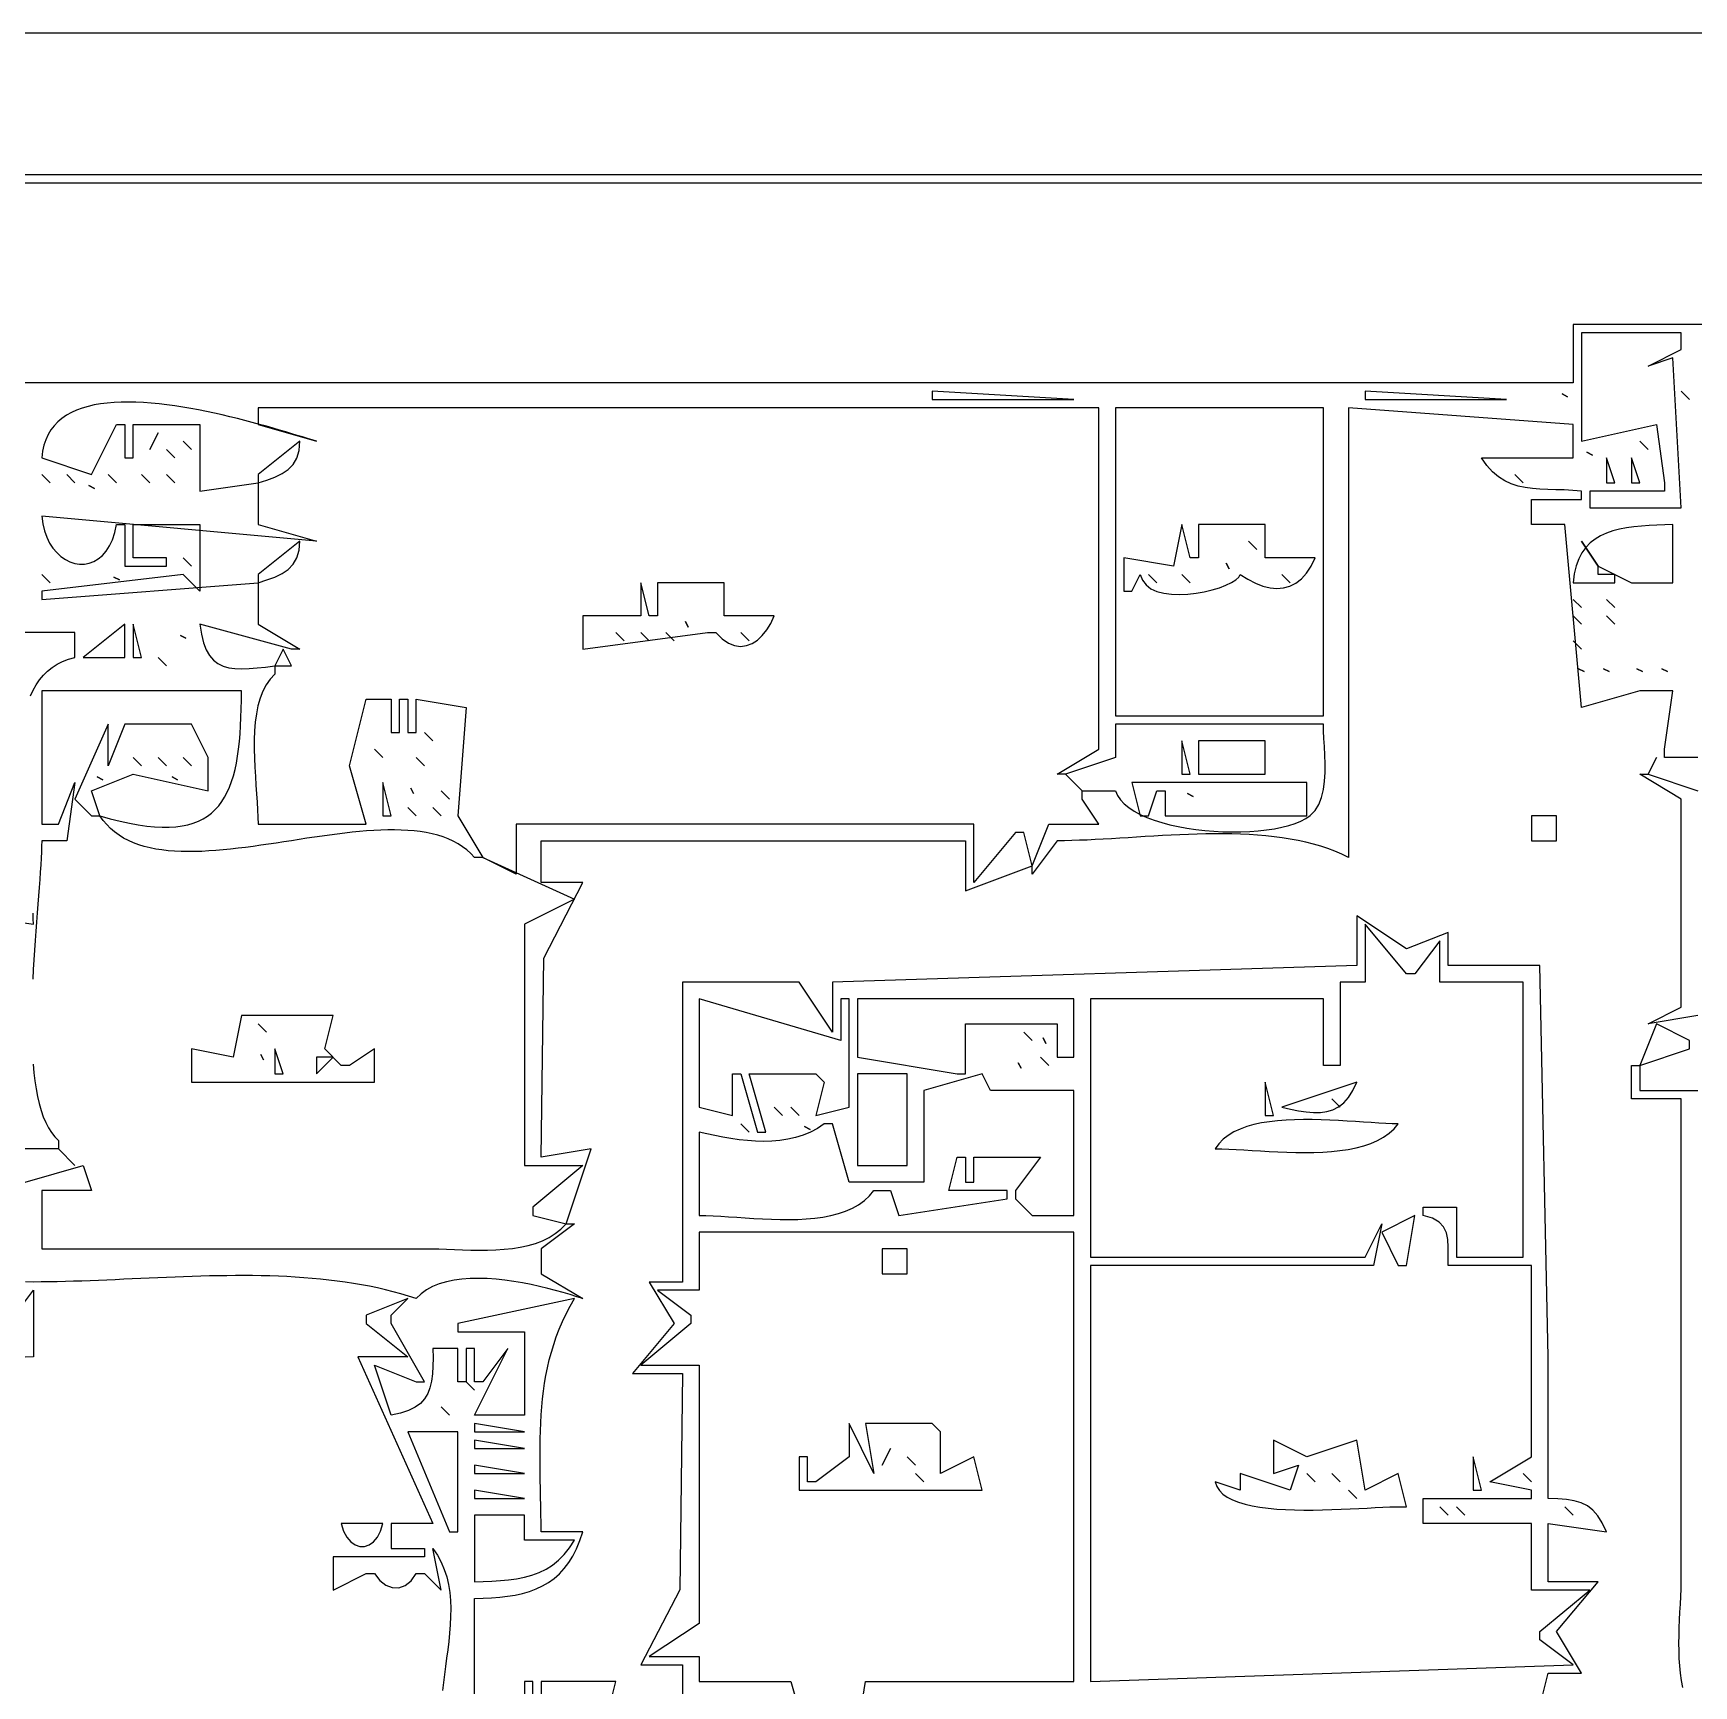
# Model space of a CAD drawing. Extents: x 0 to 1224, y 0 to 793.
# Drawn here: x 458 to 657.5, y 592.5 to 791 of the extents above; entities that cross this region are included whole.
import ezdxf

# ---------------------------------------------------------------- set-up
doc = ezdxf.new("R2010")
doc.units = 0
doc.layers.add('C7', color=7, linetype='CONTINUOUS')

msp = doc.modelspace()

# ---------------------------------------------------------------- linework, layer by layer
at = {"layer": 'C7'}
for points in [[(0, 791), (0, 0), (1224, 0), (1224, 791), (0, 791)], [(36, 774), (36, 17), (1206, 17), (1206, 774), (36, 774)], [(37, 773), (37, 18), (1205, 18), (1205, 773), (37, 773)], [(643, 756), (643, 749), (404, 749)], [(662, 756), (643, 756)], [(644, 755), (644, 742), (653, 744), (654, 737), (654, 736), (645, 736), (645, 734), (656, 734), (655, 752), (652, 751), (656, 753), (656, 755), (644, 755)], [(658, 704), (654, 704), (654, 705), (655, 712), (651, 712), (644, 710), (642, 732), (638, 732), (638, 735), (644, 735), (644, 736), (642.9489, 736.089), (641.9242, 736.1403), (640.9269, 736.1706), (639.9576, 736.1972), (639.0174, 736.237), (638.107, 736.3071), (637.2273, 736.4244), (636.3791, 736.606), (635.5633, 736.869), (634.7807, 737.2303), (634.0323, 737.7071), (633.3188, 738.3162), (632.641, 739.0748), (632, 740), (643, 740), (643, 744), (616, 746), (616, 692), (615.2081, 692.3873), (614.3901, 692.7403), (613.5473, 693.0602), (612.6812, 693.3485), (611.7932, 693.6065), (610.8846, 693.8356), (609.9568, 694.037), (609.0113, 694.2123), (608.0495, 694.3627), (607.0726, 694.4896), (606.0823, 694.5944), (605.0797, 694.6784), (604.0664, 694.743), (603.0437, 694.7896), (602.013, 694.8194), (600.9757, 694.8339), (599.9333, 694.8345), (598.8871, 694.8224), (597.8384, 694.7991), (596.7888, 694.7659), (595.7396, 694.7242), (594.6922, 694.6753), (593.648, 694.6206), (592.6084, 694.5614), (591.5748, 694.4992), (590.5486, 694.4352), (589.5311, 694.3709), (588.5238, 694.3075), (587.5282, 694.2466), (586.5455, 694.1893), (585.5771, 694.1371), (584.6246, 694.0914), (583.6892, 694.0534), (582.7723, 694.0246), (581.8755, 694.0063), (581, 694), (578, 690), (578, 691), (580, 696), (586, 696), (584, 699), (584, 700), (588, 700), (588.2474, 699.4457), (588.606, 698.9241), (589.0678, 698.4351), (589.6252, 697.9788), (590.2703, 697.5553), (590.9953, 697.1647), (591.7924, 696.807), (592.6538, 696.4823), (593.5718, 696.1907), (594.5386, 695.9322), (595.5463, 695.7069), (596.5872, 695.515), (597.6535, 695.3564), (598.7374, 695.2312), (599.8311, 695.1395), (600.9268, 695.0813), (602.0167, 695.0569), (603.0931, 695.0661), (604.1481, 695.1091), (605.1739, 695.1859), (606.1628, 695.2967), (607.107, 695.4414), (607.9987, 695.6202), (608.83, 695.8332), (609.5933, 696.0803), (610.2807, 696.3617), (610.8843, 696.6775), (611.3966, 697.0277), (611.9901, 697.6313), (612.4442, 698.3676), (612.7757, 699.2137), (613.0013, 700.1467), (613.1376, 701.1438), (613.2015, 702.1822), (613.2096, 703.239), (613.1788, 704.2914), (613.1256, 705.3166), (613.067, 706.2916), (613.0195, 707.1937), (613, 708), (588, 708), (588, 704), (582, 702), (581, 702), (586, 705), (586, 746), (485, 746), (485, 744), (492, 742), (491.4945, 742.1522), (490.9427, 742.3197), (490.3469, 742.5009), (489.7097, 742.6941), (489.0336, 742.8977), (488.3211, 743.1101), (487.5749, 743.3297), (486.7973, 743.5547), (485.991, 743.7836), (485.1584, 744.0147), (484.302, 744.2463), (483.4245, 744.4769), (482.5283, 744.7049), (481.6159, 744.9285), (480.6899, 745.1461), (479.7528, 745.3561), (478.8071, 745.5569), (477.8554, 745.7468), (476.9001, 745.9241), (475.9439, 746.0874), (474.9891, 746.2348), (474.0384, 746.3648), (473.0943, 746.4757), (472.1592, 746.566), (471.2358, 746.6339), (470.3266, 746.6778), (469.434, 746.6961), (468.5605, 746.6872), (467.7089, 746.6493), (466.8814, 746.581), (466.0807, 746.4804), (465.3094, 746.3461), (464.5698, 746.1764), (463.8646, 745.9695), (463.1962, 745.724), (462.5673, 745.4381), (461.9803, 745.1102), (461.4377, 744.7387), (460.9421, 744.322), (460.4959, 743.8583), (460.1018, 743.3462), (459.7623, 742.7838), (459.4798, 742.1696), (459.2569, 741.502), (459.0961, 740.7794), (459, 740)], [(566, 748), (566, 747), (583, 747), (566, 748)], [(618, 748), (618, 747), (635, 747), (618, 748)], [(641.666687, 747.666687), (642.333313, 747.333313), (641.666687, 747.666687)], [(656, 748), (657, 747), (656, 748)], [(588, 746), (588, 709), (613, 709), (613, 746), (588, 746)], [(459, 740), (465, 738), (468, 744), (469, 744), (469, 740), (470, 740), (470, 744), (478, 744), (478, 736), (485, 737), (485, 732), (492, 730), (459, 733), (459.1206, 732.0811), (459.325, 731.2337), (459.6046, 730.4602), (459.9513, 729.7631), (460.3565, 729.1449), (460.812, 728.608), (461.3095, 728.155), (461.8405, 727.7882), (462.3968, 727.5102), (462.9699, 727.3235), (463.5516, 727.2305), (464.1334, 727.2336), (464.7071, 727.3355), (465.2642, 727.5385), (465.7964, 727.8452), (466.2955, 728.2579), (466.7529, 728.7793), (467.1604, 729.4116), (467.5097, 730.1576), (467.7923, 731.0195), (468, 732), (469, 732), (469, 727), (474, 727), (474, 728), (470, 728), (470, 732), (478, 732), (478, 724), (476, 726), (459, 724), (459, 723), (485, 725), (485, 720), (490, 717), (489, 717), (478, 720), (478.1849, 718.8008), (478.4413, 717.7853), (478.769, 716.9399), (479.1676, 716.2512), (479.6368, 715.7056), (480.1766, 715.2895), (480.7865, 714.9895), (481.4664, 714.7919), (482.2159, 714.6832), (483.0349, 714.6499), (483.923, 714.6785), (484.8801, 714.7554), (485.9058, 714.867), (487, 715), (487, 714), (486.4304, 713.4108), (485.9508, 712.7274), (485.5542, 711.9595), (485.2339, 711.1166), (484.9833, 710.2082), (484.7954, 709.2441), (484.6637, 708.2338), (484.5813, 707.1869), (484.5414, 706.113), (484.5374, 705.0217), (484.5625, 703.9225), (484.6099, 702.8252), (484.6729, 701.7392), (484.7447, 700.6742), (484.8186, 699.6398), (484.8878, 698.6456), (484.9456, 697.7012), (484.9852, 696.8161), (485, 696), (498, 696), (496, 703), (498, 711), (501, 711), (501, 707), (502, 707), (502, 711), (503, 711), (503, 707), (504, 707), (504, 711), (510, 710), (509, 697), (512, 692), (511, 692), (510.5537, 692.4698), (510.0748, 692.8976), (509.5642, 693.2848), (509.0231, 693.6328), (508.4528, 693.9433), (507.8544, 694.2176), (507.229, 694.4573), (506.5778, 694.6639), (505.9019, 694.839), (505.2026, 694.9839), (504.481, 695.1001), (503.7382, 695.1893), (502.9755, 695.2529), (502.1939, 695.2924), (501.3946, 695.3093), (500.5789, 695.305), (499.7478, 695.2812), (498.9026, 695.2392), (498.0443, 695.1807), (497.1742, 695.107), (496.2934, 695.0198), (495.4031, 694.9204), (494.5044, 694.8104), (493.5985, 694.6914), (492.6866, 694.5647), (491.7698, 694.4319), (490.8493, 694.2946), (489.9263, 694.1541), (489.0019, 694.012), (488.0772, 693.8698), (487.1535, 693.7291), (486.2319, 693.5912), (485.3135, 693.4577), (484.3996, 693.3301), (483.4913, 693.21), (482.5897, 693.0987), (481.6961, 692.9978), (480.8115, 692.9089), (479.9371, 692.8333), (479.0742, 692.7727), (478.2238, 692.7284), (477.3871, 692.7021), (476.5654, 692.6951), (475.7597, 692.7091), (474.9712, 692.7455), (474.201, 692.8057), (473.4505, 692.8914), (472.7206, 693.004), (472.0126, 693.145), (471.3276, 693.3159), (470.6668, 693.5182), (470.0313, 693.7535), (469.4224, 694.0231), (468.8412, 694.3286), (468.2887, 694.6716), (467.7663, 695.0534), (467.2751, 695.4757), (466.8162, 695.9399), (466.3907, 696.4475), (466, 697), (467.241, 696.6502), (468.4214, 696.3525), (469.5427, 696.1062), (470.6063, 695.9107), (471.6138, 695.7656), (472.5664, 695.6703), (473.4659, 695.6241), (474.3135, 695.6265), (475.1108, 695.677), (475.8593, 695.775), (476.5604, 695.9199), (477.2155, 696.1111), (477.8263, 696.3482), (478.3941, 696.6304), (478.9204, 696.9573), (479.4067, 697.3283), (479.8544, 697.7428), (480.2651, 698.2002), (480.6402, 698.7001), (480.9811, 699.2417), (481.2894, 699.8246), (481.5665, 700.4482), (481.8138, 701.112), (482.033, 701.8152), (482.2253, 702.5575), (482.3924, 703.3382), (482.5356, 704.1567), (482.6564, 705.0126), (482.7564, 705.9051), (482.8369, 706.8338), (482.8996, 707.7981), (482.9457, 708.7975), (482.9768, 709.8313), (482.9944, 710.8989), (483, 712), (459, 712), (459, 696), (461, 696), (463, 701), (462, 694), (459, 694), (458.9924, 693.3639), (458.9706, 692.6665), (458.9361, 691.9115), (458.8904, 691.1025), (458.8348, 690.2433), (458.7708, 689.3376), (458.6999, 688.3891), (458.6236, 687.4015), (458.5432, 686.3785), (458.4603, 685.3238), (458.3763, 684.2412), (458.2926, 683.1343), (458.2107, 682.0069), (458.1321, 680.8627), (458.0582, 679.7053), (457.9904, 678.5386), (457.9303, 677.3661)], [(473, 743), (472, 741), (473, 743)], [(474, 741), (475, 740), (474, 741)], [(476, 742), (477, 741), (476, 742)], [(490, 742), (485, 738), (485, 737), (486.056, 737.3227), (487.0234, 737.6795), (487.8848, 738.0964), (488.6231, 738.5996), (489.221, 739.2154), (489.6613, 739.9699), (489.9267, 740.8894), (490, 742)], [(644.666687, 740.666687), (645.333313, 740.333313), (644.666687, 740.666687)], [(651, 742), (652, 741), (651, 742)], [(647, 740), (647, 737), (648, 737), (647, 740)], [(650, 740), (650, 737), (651, 737), (650, 740)], [(459, 738), (460, 737), (459, 738)], [(462, 738), (463, 737), (462, 738)], [(464.666656, 736.666687), (465.333344, 736.333313), (464.666656, 736.666687)], [(467, 738), (468, 737), (467, 738)], [(471, 738), (472, 737), (471, 738)], [(474, 738), (475, 737), (474, 738)], [(636, 738), (637, 737), (636, 738)], [(596, 732), (595, 727), (589, 728), (589, 724), (590, 724), (591, 726), (591.2536, 725.2947), (591.6875, 724.7249), (592.2769, 724.281), (592.9972, 723.9536), (593.8235, 723.7332), (594.7311, 723.6104), (595.6953, 723.5758), (596.6912, 723.6199), (597.6941, 723.7333), (598.6793, 723.9065), (599.622, 724.13), (600.4975, 724.3944), (601.281, 724.6904), (601.9477, 725.0083), (602.473, 725.3389), (602.832, 725.6726), (603, 726), (603.9213, 725.4097), (604.8293, 724.9393), (605.7185, 724.5942), (606.5837, 724.3797), (607.4195, 724.301), (608.2205, 724.3634), (608.9816, 724.5723), (609.6973, 724.933), (610.3623, 725.4508), (610.9713, 726.1311), (611.5189, 726.979), (612, 728), (606, 728), (606, 732), (598, 732), (598, 728), (597, 728), (596, 732)], [(643, 725), (648, 725), (648, 726), (646, 726), (646, 727), (650, 725), (651, 725), (654, 725), (655, 725), (655, 732), (654.035, 731.9597), (653.0776, 731.9173), (652.133, 731.8654), (651.2063, 731.7966), (650.3027, 731.7039), (649.4273, 731.5798), (648.5852, 731.4171), (647.7817, 731.2085), (647.0219, 730.9468), (646.311, 730.6247), (645.654, 730.2349), (645.0562, 729.7701), (644.5226, 729.2231), (644.0586, 728.5866), (643.6691, 727.8533), (643.3594, 727.0159), (643.1347, 726.0672), (643, 725)], [(490, 730), (485, 726), (485, 725), (486.056, 725.3227), (487.0234, 725.6794), (487.8848, 726.0963), (488.6231, 726.5996), (489.221, 727.2154), (489.6613, 727.9699), (489.9267, 728.8894), (490, 730)], [(604, 730), (605, 729), (604, 730)], [(644, 730), (646, 727), (644, 730)], [(476, 728), (477, 727), (476, 728)], [(601.333313, 727.333313), (601.666687, 726.666687), (601.333313, 727.333313)], [(459, 726), (460, 725), (459, 726)], [(467.666656, 725.666687), (468.333344, 725.333313), (467.666656, 725.666687)], [(531, 725), (531, 721), (524, 721), (524, 717), (539, 719), (540, 719), (540.7518, 718.261), (541.5028, 717.7498), (542.2456, 717.4517), (542.9727, 717.3523), (543.6767, 717.4371), (544.3502, 717.6915), (544.9858, 718.101), (545.576, 718.6511), (546.1133, 719.3273), (546.5905, 720.1151), (547, 721), (541, 721), (541, 725), (533, 725), (533, 721), (532, 721), (531, 725)], [(592, 726), (593, 725), (592, 726)], [(596, 726), (597, 725), (596, 726)], [(608, 726), (609, 725), (608, 726)], [(643, 723), (644, 722), (643, 723)], [(647, 723), (648, 722), (647, 723)], [(536.333313, 720.333313), (536.666687, 719.666687), (536.333313, 720.333313)], [(643, 721), (644, 720), (643, 721)], [(647, 721), (648, 720), (647, 721)], [(457.6667, 711.3912), (457.985, 712.0787), (458.3457, 712.7232), (458.7509, 713.3221), (459.2026, 713.8724), (459.7027, 714.3715), (460.2533, 714.8165), (460.8563, 715.2046), (461.5138, 715.5331), (462.2277, 715.7991), (463, 716), (463, 719), (457, 719)], [(464, 716), (469, 716), (469, 720), (464, 716)], [(470, 720), (470, 716), (471, 716), (470, 720)], [(475.666656, 718.666687), (476.333344, 718.333313), (475.666656, 718.666687)], [(528, 719), (529, 718), (528, 719)], [(531, 719), (532, 718), (531, 719)], [(534, 719), (535, 718), (534, 719)], [(543, 719), (544, 718), (543, 719)], [(488, 717), (487, 715), (489, 715), (488, 717)], [(643, 718), (644, 717), (643, 718)], [(473, 716), (474, 715), (473, 716)], [(643.666687, 714.666687), (644.333313, 714.333313), (643.666687, 714.666687)], [(646.666687, 714.666687), (647.333313, 714.333313), (646.666687, 714.666687)], [(650.666687, 714.666687), (651.333313, 714.333313), (650.666687, 714.666687)], [(653.666687, 714.666687), (654.333313, 714.333313), (653.666687, 714.666687)], [(467, 708), (463, 699), (465, 697), (466, 697), (465, 700), (470, 702), (479, 700), (479, 704), (477, 708), (469, 708), (467, 703), (467, 708)], [(505, 707), (506, 706), (505, 707)], [(499, 705), (500, 704), (499, 705)], [(596, 706), (596, 702), (597, 702), (596, 706)], [(598, 706), (598, 702), (606, 702), (606, 706), (598, 706)], [(470, 704), (471, 703), (470, 704)], [(473, 704), (474, 703), (473, 704)], [(476, 704), (477, 703), (476, 704)], [(504, 704), (505, 703), (504, 704)], [(653, 704), (652, 702), (653, 704)], [(465.666656, 701.666687), (466.333344, 701.333313), (465.666656, 701.666687)], [(474.666656, 701.666687), (475.333344, 701.333313), (474.666656, 701.666687)], [(500, 701), (500, 697), (501, 697), (500, 701)], [(503.333344, 700.333313), (503.666656, 699.666687), (503.333344, 700.333313)], [(582, 702), (584, 700), (582, 702)], [(590, 701), (591, 697), (592, 697), (593, 700), (594, 700), (594, 697), (611, 697), (611, 701), (590, 701)], [(658, 673), (652, 672), (656, 674), (656, 699), (651, 702), (652, 702), (658, 700)], [(507, 700), (508, 699), (507, 700)], [(596.666687, 699.666687), (597.333313, 699.333313), (596.666687, 699.666687)], [(503, 698), (504, 697), (503, 698)], [(506, 698), (507, 697), (506, 698)], [(638, 697), (638, 694), (641, 694), (641, 697), (638, 697)], [(516, 696), (516, 690), (512, 692), (523, 687), (517, 684), (517, 655), (524, 655), (518, 650), (518, 649), (522, 648), (525, 657), (519, 656), (519.314026, 679.895813), (524, 689), (519, 689), (519, 694), (570, 694), (570, 688), (578, 691), (577, 695), (576, 695), (571, 689), (571, 696), (516, 696)], [(451, 685), (458, 684), (457.9896, 684.6353), (457.9599, 685.3141)], [(617, 685), (617, 679), (554, 677), (554, 671), (550, 677), (536, 677), (535.995361, 651), (536, 642), (536, 641), (532, 641), (535, 636), (530, 630), (536, 630), (535.685974, 604.039368), (531, 595), (536, 595), (536, 587)], [(639, 590), (640, 594), (644, 594), (641, 599), (646, 605), (640, 605), (640, 612), (647, 611), (646.5038, 612.075), (645.965, 612.9329), (645.3718, 613.5991), (644.7122, 614.0993), (643.9743, 614.4588), (643.146, 614.7031), (642.2155, 614.8577), (641.1708, 614.9482), (640, 615), (640, 616), (640, 632), (639, 679), (628, 679), (628, 683), (623, 681), (617, 685)], [(618, 684), (618, 677), (615, 677), (615, 667), (613, 667), (613, 675), (585, 675), (585, 644), (618, 644), (620, 648), (619, 643), (585, 643), (585, 593), (643, 595), (639, 598), (639, 599), (645, 604), (638, 604), (638, 612), (625, 612), (625, 615), (638, 615), (638, 616), (633, 617), (638, 620), (638, 643), (628, 643), (628.0067, 644.1449), (628.004, 645.1824), (627.942, 646.1098), (627.7709, 646.9243), (627.441, 647.6233), (626.9024, 648.204), (626.1053, 648.6638), (625, 649), (625, 650), (629, 650), (629, 644), (637, 644), (637, 677), (627, 677), (627, 682), (624, 678), (623, 678), (618, 684)], [(538, 675), (538, 662), (542, 661), (542, 666), (543, 666), (545, 659), (546, 659), (544, 666), (552, 666), (553, 665), (552, 661), (556, 662), (556, 675), (555, 675), (555, 670), (538, 675)], [(557, 675), (557, 668), (569, 666), (570, 666), (570, 672), (581, 672), (581, 668), (583, 668), (583, 675), (557, 675)], [(483, 673), (482, 668), (477, 669), (477, 665), (499, 665), (499, 669), (496, 667), (495, 667), (493, 669), (494, 673), (483, 673)], [(485, 672), (486, 671), (485, 672)], [(577, 671), (578, 670), (577, 671)], [(653, 672), (651, 667), (657, 669), (657, 670), (653, 672)], [(487, 669), (487, 666), (488, 666), (487, 669)], [(579.333313, 670.333313), (579.666687, 669.666687), (579.333313, 670.333313)], [(457.9715, 667.1699), (458.0674, 666.1445), (458.1869, 665.1543), (458.3315, 664.2029), (458.5026, 663.2941), (458.7017, 662.4315), (458.9301, 661.6188), (459.1895, 660.8599), (459.4811, 660.1583), (459.8065, 659.5178), (460.1672, 658.9421), (460.5645, 658.4349), (461, 658), (461, 657), (457, 657)], [(485.333344, 668.333313), (485.666656, 667.666687), (485.333344, 668.333313)], [(492, 668), (492, 666), (494, 668), (492, 668)], [(576.333313, 667.333313), (576.666687, 666.666687), (576.333313, 667.333313)], [(579, 668), (580, 667), (579, 668)], [(656.2014, 592.3086), (656.0332, 593.1501), (655.906, 594.0114), (655.8154, 594.8904), (655.7571, 595.7847), (655.7267, 596.6922), (655.7199, 597.6106), (655.7322, 598.5376), (655.7594, 599.4712), (655.7971, 600.409), (655.841, 601.3488), (655.8866, 602.2884), (655.9297, 603.2256), (655.9658, 604.158), (655.9907, 605.0835), (656, 606), (656, 663), (650, 663), (650, 667), (651, 667), (651, 664), (658, 664)], [(572, 666), (565, 664), (565, 653), (556, 653), (554, 660), (553, 660), (552.1994, 659.4568), (551.3604, 659.0049), (550.4872, 658.6385), (549.5843, 658.3518), (548.6558, 658.1389), (547.7062, 657.994), (546.7398, 657.9113), (545.7609, 657.8849), (544.7738, 657.9089), (543.7829, 657.9776), (542.7925, 658.085), (541.807, 658.2254), (540.8307, 658.393), (539.8678, 658.5818), (538.9228, 658.7861), (538, 659), (538, 649), (538.8122, 648.9876), (539.6767, 648.9538), (540.5871, 648.9035), (541.5374, 648.8416), (542.5213, 648.7731), (543.5329, 648.7027), (544.5659, 648.6356), (545.6142, 648.5764), (546.6716, 648.5303), (547.7321, 648.5021), (548.7894, 648.4966), (549.8375, 648.5189), (550.8702, 648.5739), (551.8814, 648.6664), (552.8649, 648.8013), (553.8145, 648.9837), (554.7243, 649.2184), (555.5879, 649.5102), (556.3993, 649.8642), (557.1524, 650.2853), (557.8409, 650.7783), (558.4588, 651.3482), (559, 652), (561, 652), (562, 649), (575, 651), (575, 652), (568, 652), (569, 656), (570, 656), (570, 653), (571, 653), (571, 656), (579, 656), (576, 652), (576, 651), (578, 649), (583, 649), (583, 664), (574, 664), (573, 664), (572, 666)], [(557, 666), (557, 655), (563, 655), (563, 666), (557, 666)], [(606, 665), (606, 661), (607, 661), (606, 665)], [(608, 662), (609.0278, 661.7665), (610.0055, 661.5714), (610.933, 661.4294), (611.8102, 661.3555), (612.6369, 661.3646), (613.413, 661.4715), (614.1383, 661.691), (614.8129, 662.0382), (615.4364, 662.5278), (616.0089, 663.1747), (616.5301, 663.9938), (617, 665), (608, 662)], [(614, 663), (615, 662), (614, 663)], [(547, 662), (548, 661), (547, 662)], [(549, 662), (550, 661), (549, 662)], [(600, 657), (600.7801, 656.9909), (601.6195, 656.9632), (602.5117, 656.9211), (603.4502, 656.8687), (604.4286, 656.8101), (605.4405, 656.7494), (606.4793, 656.6908), (607.5386, 656.6383), (608.6119, 656.5961), (609.6928, 656.5683), (610.7748, 656.5591), (611.8514, 656.5725), (612.9162, 656.6126), (613.9627, 656.6837), (614.9845, 656.7897), (615.975, 656.9349), (616.9279, 657.1234), (617.8366, 657.3592), (618.6947, 657.6466), (619.4958, 657.9895), (620.2333, 658.3922), (620.9008, 658.8588), (621.4918, 659.3933), (622, 660), (621.2769, 660.0106), (620.4907, 660.04), (619.648, 660.0842), (618.7551, 660.1394), (617.8187, 660.2018), (616.8452, 660.2674), (615.8413, 660.3325), (614.8133, 660.3931), (613.768, 660.4453), (612.7118, 660.4854), (611.6511, 660.5095), (610.5927, 660.5137), (609.5429, 660.4941), (608.5083, 660.4469), (607.4955, 660.3682), (606.5109, 660.2541), (605.5612, 660.1009), (604.6528, 659.9046), (603.7923, 659.6613), (602.9861, 659.3673), (602.2409, 659.0186), (601.5632, 658.6113), (600.9594, 658.1417), (600.4362, 657.6059), (600, 657)], [(543, 660), (544, 659), (543, 660)], [(550.666687, 659.666687), (551.333313, 659.333313), (550.666687, 659.666687)], [(461, 657), (463, 655), (461, 657)], [(457, 653), (464, 655), (465, 652), (459, 652), (459, 645), (505, 645), (505.8379, 644.9901), (506.7202, 644.9647), (507.6402, 644.9297), (508.5912, 644.8912), (509.5664, 644.8553), (510.5591, 644.8279), (511.5627, 644.815), (512.5703, 644.8229), (513.5752, 644.8574), (514.5708, 644.9247), (515.5503, 645.0307), (516.5069, 645.1816), (517.4341, 645.3833), (518.3249, 645.6419), (519.1728, 645.9635), (519.971, 646.354), (520.7127, 646.8196), (521.3913, 647.3662), (522, 648), (523, 648), (519, 645), (519, 642), (524, 639), (523.279, 639.2379), (522.4908, 639.4848), (521.6429, 639.736), (520.7426, 639.9867), (519.7972, 640.2321), (518.8143, 640.4675), (517.8011, 640.6882), (516.7651, 640.8893), (515.7136, 641.0663), (514.6541, 641.2142), (513.5939, 641.3284), (512.5404, 641.4041), (511.501, 641.4366), (510.483, 641.4211), (509.494, 641.3529), (508.5412, 641.2271), (507.6321, 641.0392), (506.7741, 640.7843), (505.9744, 640.4577), (505.2406, 640.0546), (504.58, 639.5702), (504, 639), (503.09, 639.2959), (502.1698, 639.5714), (501.2399, 639.8273), (500.3006, 640.064), (499.3525, 640.2823), (498.3958, 640.4827), (497.431, 640.6659), (496.4586, 640.8325), (495.479, 640.9831), (494.4925, 641.1183), (493.4997, 641.2388), (492.5009, 641.3452), (491.4966, 641.438), (490.4871, 641.518), (489.4729, 641.5858), (488.4545, 641.6419), (487.4321, 641.6869), (486.4064, 641.7216), (485.3776, 641.7466), (484.3462, 641.7624), (483.3127, 641.7696), (482.2774, 641.769), (481.2408, 641.7611), (480.2032, 641.7465), (479.1652, 641.7259), (478.1271, 641.6998), (477.0894, 641.669), (476.0524, 641.634), (475.0166, 641.5955), (473.9825, 641.554), (472.9504, 641.5102), (471.9207, 641.4648), (470.8939, 641.4183), (469.8705, 641.3713), (468.8507, 641.3245), (467.8351, 641.2786), (466.8241, 641.234), (465.8181, 641.1915), (464.8174, 641.1517), (463.8226, 641.1152), (462.8341, 641.0826), (461.8522, 641.0545), (460.8775, 641.0316), (459.9102, 641.0144), (458.9509, 641.0037), (458, 641), (457.0383, 641.0061)], [(624, 649), (620, 647), (622, 643), (623, 643), (624, 649)], [(538, 647), (538, 640), (533, 640), (537, 637), (537, 636), (531, 631), (538, 631), (538, 600), (532, 596), (538, 596), (538, 593), (549, 593), (551, 586)], [(557, 587), (558, 593), (583, 593), (583, 647), (538, 647)], [(560, 645), (560, 642), (563, 642), (563, 645), (560, 645)], [(455, 636), (458, 640), (458, 633), (458, 632), (457.031, 631.9879)], [(511, 588), (511, 603), (512.0445, 603.016), (513.0579, 603.0597), (514.0388, 603.1352), (514.9859, 603.247), (515.8981, 603.3992), (516.7739, 603.5961), (517.6123, 603.842), (518.4119, 604.1411), (519.1716, 604.4978), (519.8899, 604.9162), (520.5657, 605.4007), (521.1977, 605.9555), (521.7847, 606.5849), (522.3253, 607.2931), (522.8185, 608.0845), (523.2628, 608.9632), (523.657, 609.9336), (524, 611), (519, 611), (518.9959, 612.0556), (518.985, 613.102), (518.9691, 614.1392), (518.9502, 615.1678), (518.93, 616.1879), (518.9106, 617.2), (518.8938, 618.2044), (518.8814, 619.2013), (518.8754, 620.1911), (518.8776, 621.1742), (518.89, 622.1508), (518.9145, 623.1214), (518.9528, 624.0861), (519.0069, 625.0454), (519.0788, 625.9995), (519.1702, 626.9488), (519.2831, 627.8936), (519.4194, 628.8343), (519.5809, 629.7711), (519.7695, 630.7044), (519.9872, 631.6345), (520.2358, 632.5618), (520.5171, 633.4865), (520.8332, 634.4091), (521.1858, 635.3297), (521.577, 636.2488), (522.0084, 637.1666), (522.4821, 638.0836), (523, 639), (509, 636), (509, 635), (517, 635), (517, 625), (511, 625), (515, 633), (512, 629), (511, 629), (511, 633), (510, 633), (510, 629), (509, 629), (509, 633), (506, 633), (506.0182, 631.9054), (506.0078, 630.8889), (505.9537, 629.9504), (505.8407, 629.0897), (505.6536, 628.307), (505.3774, 627.6019), (504.9969, 626.9745), (504.497, 626.4248), (503.8624, 625.9525), (503.0782, 625.5576), (502.1291, 625.2402), (501, 625), (499, 631), (504, 629), (505, 629), (501, 636), (501, 637), (503, 639), (498, 637), (498, 636), (503, 632), (497, 632), (506, 612), (501, 612), (501, 609), (505, 609), (505, 608), (494, 608), (494, 604), (498, 606), (499, 606), (499.628, 605.1551), (500.3503, 604.5814), (501.1275, 604.2852), (501.9203, 604.2727), (502.6895, 604.5502), (503.3958, 605.1239), (504, 606), (505, 606), (507, 604), (506, 609), (506.5488, 608.1927), (507.0033, 607.3524), (507.3707, 606.482), (507.6578, 605.5848), (507.8716, 604.6637), (508.0192, 603.7219), (508.1076, 602.7625), (508.1436, 601.7885), (508.1344, 600.8031), (508.0869, 599.8093), (508.008, 598.8103), (507.9049, 597.8091), (507.7844, 596.8089), (507.6536, 595.8126), (507.5195, 594.8235), (507.389, 593.8446), (507.2692, 592.8789), (507.167, 591.9297)], [(510, 629), (511, 628), (510, 629)], [(507, 626), (508, 625), (507, 626)], [(503, 623), (508, 611), (509, 611), (509, 623), (503, 623)], [(511, 624), (511, 623), (517, 623), (511, 624)], [(556, 624), (556, 620), (552, 617), (551, 617), (551, 620), (550, 620), (550, 616), (572, 616), (571, 620), (567, 618), (567, 623), (566, 624), (558, 624), (559, 618), (556, 624)], [(511, 622), (511, 621), (517, 621), (511, 622)], [(561, 621), (560, 619), (561, 621)], [(607, 622), (607, 618), (610, 619), (609, 616), (603, 618), (603, 616), (600, 617), (600.1885, 616.452), (600.4993, 615.9635), (600.9238, 615.5312), (601.4534, 615.152), (602.0796, 614.823), (602.7938, 614.541), (603.5875, 614.3028), (604.4522, 614.1055), (605.3793, 613.9459), (606.3602, 613.821), (607.3865, 613.7275), (608.4496, 613.6626), (609.5409, 613.6229), (610.6519, 613.6056), (611.774, 613.6074), (612.8988, 613.6253), (614.0176, 613.6562), (615.1219, 613.697), (616.2033, 613.7447), (617.253, 613.796), (618.2627, 613.848), (619.2237, 613.8975), (620.1275, 613.9414), (620.9656, 613.9768), (621.7294, 614.0003), (622.4103, 614.0091), (623, 614), (622, 618), (618, 616), (617, 622), (611, 620), (607, 622)], [(511, 619), (511, 618), (517, 618), (511, 619)], [(563, 620), (564, 619), (563, 620)], [(631, 620), (631, 616), (632, 616), (631, 620)], [(564, 618), (565, 617), (564, 618)], [(611, 618), (612, 617), (611, 618)], [(614, 618), (615, 617), (614, 618)], [(637, 618), (638, 617), (637, 618)], [(511, 616), (511, 615), (517, 615), (511, 616)], [(616, 616), (617, 615), (616, 616)], [(511, 613), (511, 605), (512.0537, 605.0256), (513.0904, 605.0647), (514.1067, 605.1266), (515.0994, 605.2208), (516.0651, 605.3566), (517.0006, 605.5434), (517.9025, 605.7906), (518.7676, 606.1076), (519.5926, 606.5037), (520.3741, 606.9883), (521.1089, 607.5709), (521.7937, 608.2608), (522.4251, 609.0673), (523, 610), (517, 610), (517, 613), (511, 613)], [(627, 614), (628, 613), (627, 614)], [(629, 614), (630, 613), (629, 614)], [(642, 614), (643, 613), (642, 614)], [(495, 612), (495.2778, 611.0796), (495.6616, 610.3433), (496.1279, 609.791), (496.6531, 609.4229), (497.2137, 609.2388), (497.7861, 609.2388), (498.3467, 609.4229), (498.8719, 609.791), (499.3383, 610.3433), (499.7221, 611.0796), (500, 612), (495, 612)], [(518, 589), (518, 593), (517, 593), (517, 589)], [(527, 589), (528, 593), (519, 593), (519, 589)]]:
    msp.add_lwpolyline(points, dxfattribs=at)

doc.saveas('drawing.dxf')
